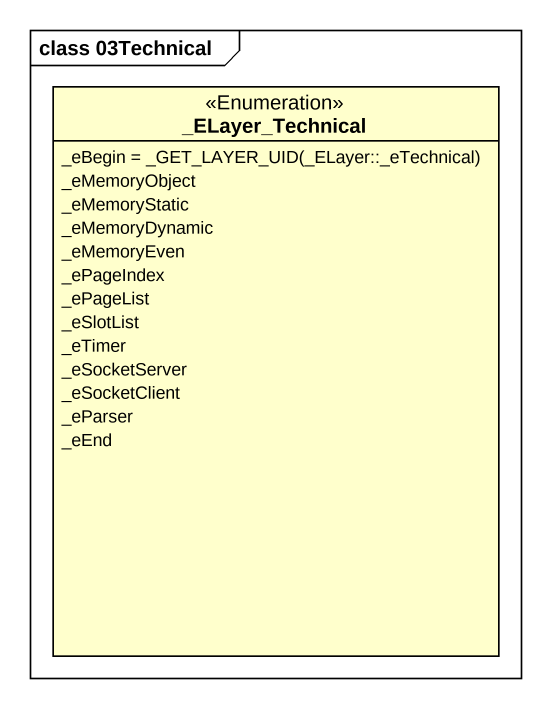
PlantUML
@startuml
mainframe class 03Technical
hide circle
hide empty members
enum "_ELayer_Technical" as ELayer_Technical <<Enumeration>> {
  {field} _eBegin = _GET_LAYER_UID(_ELayer::_eTechnical)
  _eMemoryObject
  _eMemoryStatic
  _eMemoryDynamic
  _eMemoryEven
  _ePageIndex
  _ePageList
  _eSlotList
  _eTimer
  _eSocketServer
  _eSocketClient
  _eParser
  _eEnd
}
@enduml
